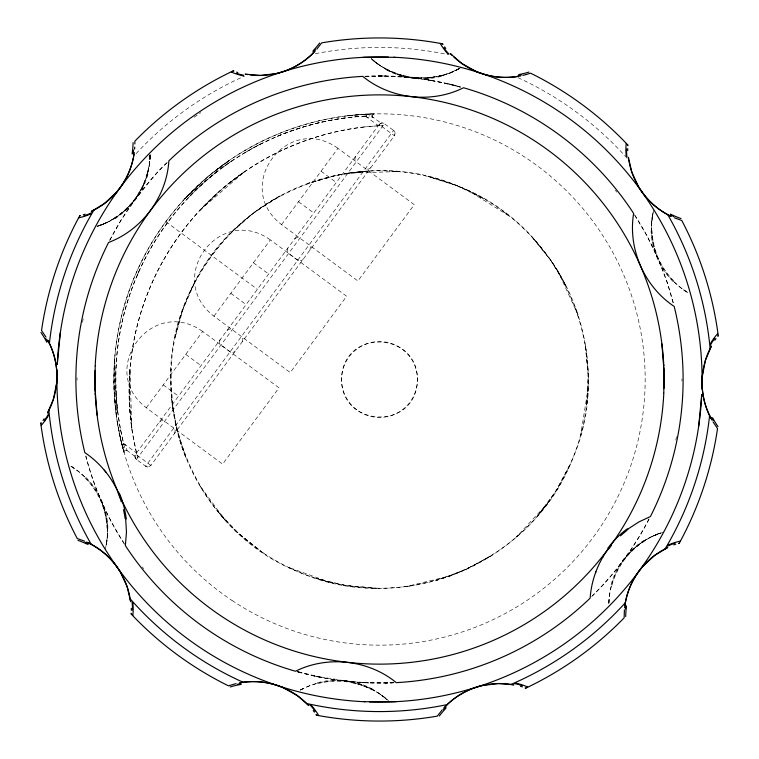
<?xml version="1.0" encoding="UTF-8"?>
<svg xmlns="http://www.w3.org/2000/svg" width="759" height="759" viewBox="0 0 759 759"><rect width="100%" height="100%" fill="white"/><g stroke="black" fill="none" stroke-linecap="round" stroke-linejoin="round"><path stroke-width="0.57" stroke-dasharray="3.79 2.85" d="M114.675 358.552L114.381 396.378L116.592 417.602L114.675 358.552L113.916 385.506L116.592 417.602M129.931 369.823L129.647 407.649L131.857 428.882L129.931 369.823L129.172 396.777L131.857 428.882M587.997 389.339L588.178 375.041L585.312 344.709L588.178 375.041L586.612 405.477L587.997 389.339L580.616 435.353L582.077 429.822M150.083 154.694L149.229 165.699M107.455 528.302L107.237 537.457L105.937 546.442L107.237 537.457M651.545 230.717L651.763 221.562L653.063 212.567M150.064 154.874L149.371 164.75L147.54 173.726M76.982 380.25L77.048 377.916M681.952 381.094L682.018 378.75M150.121 155.699L149.371 164.75L146.686 176.686M608.879 603.31L609.619 594.259L611.46 585.284M171.003 369.671L171.05 368.713C171.079 399.187 174.077 429.936 186.183 458.218L176.781 429.233L171.705 399.187L173.09 410.534M146.24 178.042L149.371 164.75L150.121 152.682M651.763 221.562L653.12 212.577M105.273 549.383C108.983 533.273 107.901 515.997 101.175 500.807L105.254 512.809L107.275 525.323L107.503 531.366M653.727 209.626C649.998 225.812 651.118 243.165 657.911 258.411L667.066 282.13L673.233 303.202M82.484 322.29L83.215 318.865M675.785 440.144L676.516 436.719M141.999 188.223L146.724 176.534L149.381 164.75M146.724 176.534L147.977 171.98M190.632 290.631C138.774 393.523 192.055 531.139 299.625 572.343C401.596 617.617 532.249 563.501 572.343 459.385C617.617 357.404 563.501 226.761 459.375 186.657C360.601 143.024 234.322 191.875 190.632 290.631C210.366 251.115 240.859 216.799 280.118 195.955L254.445 212.378L231.448 232.368M365.62 116.108L365.411 116.118A263.563 263.563 0 0 0 167.388 222.833A263.752 263.752 0 0 0 138.982 271.257L135.548 279.208A263.107 263.107 0 0 0 128.186 299.444L125.709 307.689A264.493 264.493 0 0 0 120.7 328.619L119.172 337.081A262.785 262.785 0 0 0 116.943 354.311L115.842 372.09L115.947 389.917A263.885 263.885 0 0 0 117.768 412.118L120.245 428.029L123.888 444.556A1.897 1.897 0 0 1 125.491 444.869L127.047 450.523A1.907 1.907 0 0 0 125.396 450.22L125.083 449.081A263.553 263.553 0 0 1 167.388 222.833A263.288 263.288 0 0 1 187.207 198.972A264.274 264.274 0 0 1 203.042 183.46A263.212 263.212 0 0 1 216.609 172.046L223.649 166.714A268.344 268.344 0 0 1 234.522 159.162L245.764 152.17A264.398 264.398 0 0 1 261.267 143.726L277.301 136.345A264.559 264.549 -17.3 0 1 307.442 125.785A263.971 263.971 0 0 1 347.688 117.664L355.013 116.886M137.227 275.223L138.973 271.257M190.813 290.261C183.564 305.611 178.431 321.911 174.845 338.486L182.995 309.122L195.338 281.257M144.599 182.521L141.449 189.285M144.039 183.82L135.282 199.124L131.715 203.592M174.579 433.38L175.272 430.562L173.773 428.067M220.205 339.652C217.577 343.656 222.871 346.531 225.565 348.372C228.117 350.402 232.425 354.624 235.47 350.933M242.216 341.797L242.918 338.979L241.419 336.493M287.851 248.079C285.223 252.073 290.517 254.958 293.211 256.789C295.754 258.819 300.071 263.041 303.116 259.35M309.862 250.214L310.564 247.396L309.065 244.91M355.497 156.496L354.795 159.314L356.294 161.809M649.011 518.739C634.571 547.22 615.293 573.349 592.409 595.606M109.761 240.347L121.051 220.186L138.897 193.773M150.889 465.419L135.652 454.167L134.941 456.975L136.43 459.461L146.183 466.586L148.413 466.927L150.899 465.428L394.414 135.747L395.116 132.92L393.617 130.434L383.864 123.309L381.635 122.967L379.149 124.467L394.405 135.738A3.795 3.795 0 0 0 393.617 130.434L145.605 466.216A3.795 3.795 0 0 0 150.899 465.428M138.517 194.389L131.231 204.152L123.243 211.989M547.4 503.511L556.005 490.931L570.341 464.043L556.005 490.931L537.894 515.437L547.4 503.511L516.414 537.049L519.981 533.89M146.307 407.773L202.672 331.465L278.989 387.83L222.624 464.147L146.307 407.773C96.716 369.842 151.838 295.213 202.672 331.465M213.943 316.199L270.318 239.882L346.635 296.247L290.261 372.565L213.943 316.199C164.352 278.268 219.484 203.64 270.318 239.882M281.589 224.617L337.954 148.299L414.272 204.674L357.906 280.982L281.589 224.617C231.998 186.686 287.12 112.057 337.954 148.299M136.44 459.451L384.452 123.679A3.795 3.795 0 0 0 379.149 124.467M167.189 162.597C147.265 179.646 135.852 205.461 113.082 219.237M215.442 170.557L229.436 160.291L184.693 198.886L201.771 182.056M230.708 181.828L244.702 171.562L199.959 210.158L217.036 193.327M127.692 207.909C119.011 216.068 108.841 222.861 97.342 226.258M184.693 198.886L208.621 176.097L229.436 160.291M199.959 210.158L223.886 187.369L244.702 171.562M370.753 167.767L368.267 169.266L365.449 168.574M294.596 238.943L297.082 237.444L299.9 238.146M226.95 330.526L229.446 329.026L232.263 329.729M159.314 422.099L161.8 420.609L164.618 421.302M98.148 226.068L106.317 222.814L118.357 215.784M194.029 117.313L200.822 112.655M663.736 532.05L652.683 536.196C641.251 541.528 631.251 549.782 623.718 559.886C633.177 547.581 646.099 537.903 660.852 532.941M111.99 219.882L114.618 218.307M644.382 540.702L647.01 539.127M459.48 68.414L449.527 73.187M459.318 68.49L450.419 72.826L441.719 75.739M458.626 68.955L450.419 72.826L438.73 76.469M300.374 690.054L308.59 686.164L317.281 683.271M461.244 67.447L450.419 72.826L437.336 76.763M107.436 222.283L95.264 226.96M652.683 536.196L660.871 532.998M106.573 222.7L96.222 226.637M450.201 575.891L465.22 569.819L492.022 555.313L465.22 569.819L436.596 580.274L450.201 575.891L406.758 586.441L410.534 585.91M443.455 75.245L426.387 78.186M348.466 173.09L337.214 175.101L307.898 183.441L337.214 175.101L367.422 171.126L348.466 173.09L397.887 171.581L389.329 171.003M347.451 115.785L364.14 114.286M362.717 127.057L382.972 125.387M348.732 115.634L367.356 114.125M432.63 77.579L425.211 78.234M431.235 77.75L413.608 77.816L407.944 76.963M355.013 116.886L362.366 116.298M393.731 682.474L385.563 683.053L392.422 682.834L361.426 682.569L368.874 682.92L337.404 680.178C355.544 681.392 373.703 687.521 387.289 699.883A77.949 68.263 3.4 0 0 382.678 695.975M362.707 114.381L369.443 114.59M363.589 114.77L369.282 114.467M377.612 125.671L378.684 125.605M362.356 116.307L369.728 115.928M379.045 125.586L379.766 125.548M363.713 114.315L368.703 114.068M365.145 76.498C397.412 74.724 430.078 78.424 461.149 87.351M365.572 114.211L365.212 114.23A265.46 265.46 0 0 0 165.86 221.704A265.451 265.451 0 0 0 123.271 449.575M380.477 125.501L381.189 125.463M365.961 116.089L366.521 116.061A1.897 1.897 0 0 0 367.29 117.503L373.153 117.322A1.897 1.897 0 0 1 372.384 115.842L369.718 115.928M366.284 114.173L366.995 114.144M381.549 125.453L382.612 125.396M367.707 114.106L371.132 113.983M369.083 114.049L369.823 114.021M370.193 114.011L372.109 113.945M365.449 76.574L385.506 75.957L378.352 75.9L409.604 77.39L401.881 76.725L433.512 80.739L425.277 79.363L457.079 85.976L448.398 83.813L459.745 87.124M372.403 113.945L374.253 113.897M393.75 682.692C361.398 684.125 328.903 680.444 297.699 671.791M368.058 114.097L368.77 114.192M420.04 78.272L407.232 76.82L396.445 73.822M419.319 78.243C407.403 77.532 395.524 74.534 385.088 68.642M329.178 582.077L345.981 585.521L376.331 588.206L345.981 585.521L316.342 578.443L329.178 582.077L288.05 567.134L290.631 568.368M298.268 671.696L322.12 677.635L313.647 675.88C339.89 680.358 369.624 681.667 389.509 701.933M402.204 75.634C390.8 72.2 379.832 66.783 371.132 58.519M468.369 190.642L457.013 185.699L427.972 176.477L457.013 185.699L484.403 199.048L468.369 190.642L509.564 216.249L503.511 211.609M376.322 63.025A77.949 68.263 3.4 0 1 371.644 59.183L378.608 64.572L390.714 71.488M383.988 68.025L386.673 69.515M372.327 689.495L375.012 690.984M70.985 466.254L78.452 471.415L85.312 477.496M379.623 65.283L369.491 57.077M378.845 64.743L371.749 59.079M380.155 694.257L387.251 699.921M371.198 115.871L380.449 122.711L134.334 455.912L125.083 449.081M365.411 116.118L378.295 125.633M321.048 171.192L336.313 182.473M298.496 201.723L313.761 212.994M253.402 262.775L268.667 274.046M165.823 221.675L257.396 289.312M230.859 293.306L246.115 304.577M185.765 354.358L201.021 365.629M163.213 384.879L178.479 396.16M377.489 125.861A265.479 265.479 0 0 0 137.74 457.876L136.506 453.028L123.622 443.484L123.271 442.089M122.332 446.131L123.337 447.791M673.679 281.504L680.538 287.585L688.005 292.746A77.949 68.263 69.5 0 1 682.92 289.483M225.119 519.981L237.871 532.827L261.703 551.812L237.871 532.827L217.055 510.57L225.119 519.981L199.702 485.523L200.68 487.164M615.321 190.291L616.782 192.141M142.218 566.869L143.679 568.719M124.229 543.387C106.772 516.651 93.774 486.899 85.928 455.95M558.32 271.845L551.081 260.641L531.945 236.922L551.081 260.641L566.556 286.893L558.32 271.845L578.045 315.108L575.891 308.799M634.875 215.471L646.696 235.337L657.911 258.411M657.825 258.202L653.746 246.201L651.725 233.687L651.497 227.653M123.793 451.51L123.992 452.222M123.689 451.159L123.831 451.643M122.768 447.26L121.155 441.406M123.461 450.334L123.613 450.893M123.356 449.954L123.489 450.448M123.394 450.096L122.427 446.501M123.167 447.658L121.791 442.136M122.19 445.58L122.37 446.264M122.237 445.77L121.668 443.503M121.782 443.939L120.757 439.717M121.582 443.152L121.241 441.757M136.506 453.028L132.408 432.516M120.434 438.304L120.785 439.822M120.501 438.598L117.341 422.488M120.226 437.364L117.142 421.236M120.51 429.442L120.785 430.856M132.417 432.507A265.603 265.603 0 0 1 362.707 127.085M277.348 136.316A263.752 263.752 0 0 1 347.641 117.654M245.764 152.17A267.405 267.396 -28 0 1 261.267 143.736M223.649 166.714A263.857 263.857 0 0 1 234.522 159.162M216.609 172.046A265.726 265.726 0 0 0 203.042 183.46A265.716 265.707 0 0 0 187.207 198.972M117.778 412.118A263.847 263.828 84.3 0 1 115.956 389.917M649.03 519.26A303.609 303.609 0 0 1 591.612 596.726M394.225 682.749A303.609 303.609 0 0 1 296.655 671.592M124.523 544.326A303.609 303.609 0 0 1 85.568 455.533M109.723 240.233A303.609 303.609 0 0 1 167.388 162.284M364.775 76.251A303.609 303.609 0 0 1 462.07 87.342M634.477 214.683A303.609 303.609 0 0 1 673.385 303.287M136.051 153.669A332.072 332.072 0 0 1 244.702 76.023M315.289 53.699A332.072 332.072 0 0 1 448.825 54.752M517.98 77.684A332.072 332.072 0 0 1 627.257 158.394M85.027 477.866A66.27 56.052 66.5 0 1 100.757 500.997A66.27 56.052 66.4 0 1 106.991 528.255M107.911 528.34A66.27 57.029 65.7 0 0 101.659 500.598A66.27 57.029 67.2 0 0 85.587 477.136M317.461 683.698A66.27 56.052 6.5 0 1 345.345 681.639A66.27 56.052 6.4 0 1 372.062 689.874M372.584 689.125A66.27 57.029 5.7 0 0 345.449 680.671A66.27 57.029 7.2 0 0 317.11 682.853M611.925 585.341A66.27 56.052 -53.5 0 1 624.088 560.151A66.27 56.052 -53.6 0 1 644.581 541.129M644.192 540.294A66.27 57.029 -54.3 0 0 623.291 559.573A66.27 57.029 -52.8 0 0 611.004 585.217M673.964 281.134A66.27 56.052 66.5 0 1 658.243 258.013A66.27 56.052 66.4 0 1 652.009 230.764M651.099 230.679A66.27 57.029 65.7 0 0 657.341 258.402A66.27 57.029 67.2 0 0 673.404 281.855M441.539 75.302A66.27 56.052 6.5 0 1 413.655 77.361A66.27 56.052 6.4 0 1 386.938 69.135M386.416 69.885A66.27 57.029 5.7 0 0 413.551 78.338A66.27 57.029 7.2 0 0 441.89 76.156M114.808 218.715A66.27 57.029 -54.3 0 0 135.709 199.437A66.27 57.029 -52.8 0 0 147.996 173.783M147.075 173.659A66.27 56.052 -53.5 0 1 134.912 198.849A66.27 56.052 -53.6 0 1 114.419 217.88M103.831 224.019A77.959 68.291 -56.6 0 1 98.158 226.144M150.206 155.69A77.959 68.291 -50.5 0 1 149.836 161.733M150.111 155.975A75.9 75.9 0 0 1 98.404 225.983M458.673 69.022A77.949 68.263 9.5 0 1 453.256 71.725M458.389 69.078A75.9 75.9 0 0 1 371.91 59.306M651.99 218.516A77.949 68.263 63.4 0 1 652.977 212.539M687.777 292.613A75.9 75.9 0 0 1 653.006 212.824M655.169 534.981A77.959 68.282 -56.6 0 1 660.842 532.856M608.794 603.32A77.959 68.282 -50.5 0 1 609.164 597.276M608.889 603.035A75.9 75.9 0 0 1 660.596 533.027M300.327 689.988A77.949 68.263 9.5 0 1 305.744 687.284M300.611 689.922A75.9 75.9 0 0 1 387.09 699.703M107.01 540.503A77.959 68.282 63.4 0 1 106.023 546.471M71.023 466.178A77.959 68.282 69.5 0 1 76.071 469.517M71.223 466.396A75.9 75.9 0 0 1 105.994 546.176M124.324 452.478A2.533 1.793 -15.8 0 1 125.263 450.078M372.214 115.757A2.524 1.793 88.8 0 1 374.225 114.144M122.74 446.766A2.514 1.879 -13.8 0 1 123.698 444.347M366.35 115.985A2.514 1.774 87.5 0 1 368.295 114.315M136.43 459.461A3.795 3.795 0 0 1 135.633 454.157M341.588 377.716C339.577 427.042 414.756 431.7 417.412 381.293C419.423 331.958 344.244 327.309 341.588 377.716M299.188 672.294L296.968 671.649L299.188 672.294M232.017 600.454A265.659 265.659 0 0 0 644.6 396.748A265.659 265.659 0 0 0 261.893 141.297A265.659 265.659 0 0 0 232.017 600.454M358.428 411.065A37.95 37.95 0 0 0 417.374 381.967A37.95 37.95 0 0 0 362.698 345.478A37.95 37.95 0 0 0 358.428 411.065M263.62 553.112A208.734 208.734 0 0 0 587.789 393.058A208.734 208.734 0 0 0 287.092 192.34A208.734 208.734 0 0 0 263.62 553.112"/><path stroke-width="1.14" d="M95.236 394.025L95.188 366.094M663.812 392.915L663.764 364.984M134.865 143.973L134.855 141.174A341.559 341.559 0 0 1 233.25 70.843M134.741 147.104L134.59 149.153M624.41 609.847L624.145 617.854A341.559 341.559 0 0 1 525.75 688.166M57.276 364.301L60.322 332.793M698.678 426.207L701.724 394.699M624.6 607.798C625.843 596.612 629.628 585.72 635.577 576.166A29.06 10.911 -53.5 0 1 638.983 571.157A29.06 10.92 -53.6 0 1 642.759 566.423L654.533 555.493L667.265 547.789M134.258 152.388C132.635 165.168 127.683 177.492 120.026 187.852A29.089 10.93 -53.6 0 1 116.174 192.653L104.211 203.706L91.554 211.306M624.894 605.559L625.34 602.731A75.9 75.9 0 0 1 665.15 548.842A332.072 332.072 0 0 0 709.599 415.6A75.9 75.9 0 0 1 710.13 348.599A332.072 332.072 0 0 0 667.778 214.674A75.9 75.9 0 0 1 628.822 160.158M134.001 154.162L133.66 156.269M608.452 548.605C597.817 562.95 591.394 580.35 590.132 598.158A303.609 303.609 0 0 1 396.283 682.645C368.551 659.865 327.584 655.235 295.46 671.25A303.609 303.609 0 0 1 125.368 545.617L126.468 532.059L125.643 518.625M595.597 572.58L595.881 571.783M133.214 158.517A75.9 75.9 0 0 1 93.85 210.167A332.072 332.072 0 0 0 49.401 343.41A75.9 75.9 0 0 1 48.87 410.41L47.532 412.934M710.13 348.599L711.468 346.076M711.221 346.502L705.453 360.221L702.36 375.99A29.06 10.92 -89.6 0 0 702.066 382.033A29.06 10.911 -89.5 0 0 702.274 388.086C703.062 399.31 706.42 410.344 711.98 420.135M47.684 412.678L53.453 399.082L56.631 383.115A29.089 10.93 -89.6 0 0 56.934 376.967C57.029 364.092 53.804 351.208 47.599 339.918M602.855 557.097L603.282 556.375M316.759 49.193L321.674 42.874A341.559 341.559 0 0 1 442.611 43.823M442.241 709.807L437.326 716.126A341.559 341.559 0 0 1 316.389 715.177M315.402 50.739C307.812 59.06 298.353 65.644 287.927 69.885A29.06 10.911 -17.5 0 1 282.225 71.925A29.06 10.92 -17.6 0 1 276.39 73.538L260.441 75.464L245.603 74.211M443.598 708.27C451.188 699.95 460.647 693.356 471.073 689.125A29.06 10.911 -17.5 0 1 476.775 687.075M313.846 52.38L311.826 54.401A75.9 75.9 0 0 1 250.204 74.913M445.154 706.62L447.174 704.599A75.9 75.9 0 0 1 511.063 684.4A332.072 332.072 0 0 0 625.34 602.731M626.906 529.782L628.272 528.757M627.579 529.27L638.85 521.955L650.425 516.537A303.609 303.609 0 0 0 674.182 306.418C644.249 286.598 627.778 248.81 633.632 213.393A303.609 303.609 0 0 0 463.54 87.759C431.416 103.774 390.449 99.144 362.717 76.365A303.609 303.609 0 0 0 168.868 160.851C166.667 196.676 142.18 229.835 108.575 242.472A303.609 303.609 0 0 0 84.818 452.592C99.609 462.582 111.469 476.851 118.575 493.227M93.85 210.167L91.289 211.419M665.15 548.842L667.711 547.581M525.532 74.743L530.588 73.177A341.559 341.559 0 0 1 627.864 145.026M524.896 74.913L522.894 75.397M236.106 683.603L228.431 685.823A341.559 341.559 0 0 1 131.136 613.974M520.883 75.853C509.858 78.12 498.331 77.892 487.411 75.188A29.06 10.911 18.5 0 1 481.595 73.49A29.06 10.92 18.4 0 1 475.921 71.365L461.889 63.547L450.628 53.813M239.284 682.929C251.941 680.519 265.195 681.421 277.405 685.5A29.089 10.93 18.4 0 1 283.164 687.682L297.367 695.642L308.515 705.329M240.337 682.739L243.165 682.294A75.9 75.9 0 0 1 306.721 703.498A332.072 332.072 0 0 0 447.174 704.599M517.951 76.393L515.835 76.716A75.9 75.9 0 0 1 453.929 57.086M363.039 57.342L394.699 57.276M364.301 701.724L395.961 701.667M247.937 74.61L245.129 74.116M511.063 684.4L513.871 684.893M513.397 684.789L498.559 683.546L482.61 685.472A29.06 10.92 -17.6 0 0 476.766 687.066M674.258 217.757L681.781 220.489A341.559 341.559 0 0 1 718.251 335.791M84.742 541.243L77.238 538.529A341.559 341.559 0 0 1 40.749 423.218M86.64 542.059C96.886 546.698 106.08 553.662 113.328 562.277A29.06 10.911 54.5 0 1 117.038 567.058M671.279 216.448C659.637 210.955 649.438 202.435 641.953 191.951A29.089 10.93 54.4 0 1 638.575 186.809L631.773 172.008L628.443 157.625M670.32 215.973L667.778 214.674M88.68 543.027L91.222 544.326A75.9 75.9 0 0 1 130.178 598.842A332.072 332.072 0 0 0 243.165 682.294M452.279 55.502L450.286 53.453M306.721 703.498L308.714 705.547M104.249 470.106L104.789 470.76M105.321 471.415L105.852 472.07M713.033 421.9L717.521 428.531A341.559 341.559 0 0 1 679.248 543.254M45.967 337.1L41.527 330.535A341.559 341.559 0 0 1 79.752 215.755M710.898 418.143L709.599 415.6M48.102 340.857L49.401 343.41M130.178 598.842L130.586 601.669M130.529 601.185L127.132 586.698L120.368 572.115A29.06 10.92 54.4 0 0 117.047 567.049M628.604 158.764L628.414 157.331M661.895 343.893L663.546 365.032M663.727 367.384L664.002 370.904M94.998 388.105L95.273 391.625M95.454 393.978L97.105 415.107M394.196 57.257A322.584 322.584 0 0 1 701.942 388.978M701.724 394.775A322.584 322.584 0 0 1 369.434 701.933M364.804 701.752A322.584 322.584 0 0 1 57.058 370.022M57.276 364.235A322.584 322.584 0 0 1 388.409 57.039M91.222 544.326A332.072 332.072 0 0 1 48.87 410.41M91.516 212.852A19.772 5.787 -26.6 0 1 84.021 215.774M85.122 214.142A13.861 2.059 -24.5 0 1 83.243 214.806M79.61 216.125A8.539 0.693 -22 0 1 80.416 215.518M90.672 213.991A136.373 57.418 -57.3 0 1 78.908 217.776M133.081 142.626A139.684 56.593 -51.7 0 1 132.104 153.935M133.489 150.111A21.631 4.364 -81.5 0 1 133.081 153.631M243.25 75.919A135.88 57.267 -21.4 0 1 231.324 72.01M243.535 75.217A19.772 5.797 9.4 0 1 236.685 73.367M237.871 72.503A13.861 2.059 11.5 0 1 236.628 72.124M232.918 71.061A8.539 0.693 14 0 1 233.924 71.042M319.672 42.997A142.369 58.007 -15.5 0 1 313.106 50.739M315.308 49.326A21.631 4.355 -45.5 0 1 312.907 51.925M447.715 53.813A135.88 57.267 14.6 0 1 440.362 43.642M448.996 54.117A19.772 5.797 45.4 0 1 443.901 47.893M445.799 48.434A13.861 2.059 47.5 0 1 444.584 46.849M442.212 43.804A8.539 0.693 50 0 1 443.038 44.383M528.89 72.096A142.369 58.007 20.5 0 1 519.033 74.505M521.642 74.648A21.631 4.355 -9.5 0 1 518.169 75.34M626.166 155.956A136.373 57.409 50.7 0 1 626.194 143.593M681.003 218.516A139.561 56.621 56.3 0 1 670.539 214.123M626.981 157.104A19.772 5.797 81.4 0 1 626.517 149.077M627.731 150.633A13.861 2.059 83.5 0 1 627.684 148.641M627.551 144.779A8.539 0.693 86 0 1 627.883 145.737M673.679 216.419A21.631 4.355 26.5 0 1 670.463 214.939M710.329 343.732A135.88 57.267 86.6 0 1 717.729 333.599M710.443 345.051A19.772 5.797 -62.6 0 1 714.779 338.286M714.855 340.25A13.861 2.059 -60.5 0 1 715.984 338.609M718.147 335.412A8.539 0.693 -58 0 1 717.853 336.37M718.023 426.586A142.369 58.007 -87.5 0 1 712.692 417.953M713.356 420.486A21.631 4.355 62.5 0 1 711.629 417.393M668.176 545.019A135.889 57.276 -57.4 0 1 680.111 541.176M625.701 616.574A142.369 57.997 -51.5 0 1 626.46 606.45M667.484 546.148A19.772 5.797 -26.6 0 1 674.979 543.226M673.878 544.858A13.861 2.059 -24.5 0 1 675.757 544.194M679.39 542.884A8.539 0.693 -22 0 1 678.584 543.491M625.511 608.889A21.631 4.355 -81.5 0 1 625.928 605.378M515.75 683.081A135.88 57.267 -21.4 0 1 527.676 686.99M514.536 683.603A19.772 5.797 9.4 0 1 522.315 685.633M520.465 686.307A13.861 2.059 11.5 0 1 522.372 686.876M526.082 687.948A8.539 0.693 14 0 1 525.076 687.967M439.328 716.012A142.369 58.007 -15.5 0 1 445.894 708.27M443.692 709.684A21.631 4.355 -45.5 0 1 446.093 707.084M311.342 705.339A136.373 57.409 14.7 0 1 318.581 715.357M310.004 704.893A19.772 5.797 45.4 0 1 315.099 711.107M313.201 710.566A13.861 2.059 47.5 0 1 314.416 712.151M316.788 715.196A8.539 0.693 50 0 1 315.962 714.617M230.205 686.961A139.561 56.621 20.3 0 1 241.248 684.362M237.358 684.352A21.631 4.355 -9.5 0 1 240.831 683.66M132.882 602.902A135.889 57.276 50.6 0 1 132.844 615.445M77.949 540.389A142.369 57.997 56.5 0 1 87.342 544.241M132.019 601.896A19.772 5.797 81.4 0 1 132.483 609.923M131.269 608.376A13.861 2.059 83.5 0 1 131.316 610.369M131.449 614.221A8.539 0.693 86 0 1 131.117 613.272M85.321 542.581A21.631 4.355 26.5 0 1 88.537 544.07M48.548 415.363A136.373 57.409 86.7 0 1 41.252 425.353M48.557 413.959A19.772 5.797 -62.6 0 1 44.221 420.723M44.145 418.759A13.861 2.059 -60.5 0 1 43.016 420.401M40.853 423.598A8.539 0.693 -58 0 1 41.147 422.63M40.958 332.527A139.561 56.621 -87.7 0 1 46.84 342.224M45.644 338.523A21.631 4.355 62.5 0 1 47.371 341.616M663.802 393.2A284.634 284.634 0 0 1 379.557 664.134A284.634 284.634 0 0 1 95.207 393.314M95.055 389.87A284.634 284.634 0 0 1 95.017 370.392M95.198 365.81A284.634 284.634 0 0 1 379.443 94.875A284.634 284.634 0 0 1 663.793 365.696M663.945 369.13A284.634 284.634 0 0 1 663.983 388.617M607.893 548.131A55.189 28.624 -54.1 0 1 626.868 529.127M119.267 492.98A55.189 28.624 65.9 0 1 126.231 518.919M608.737 548.852A55.179 27.523 -53.6 0 1 611.356 545.569M620.549 535.845A55.179 27.523 -53.6 0 1 626.953 530.427M118.224 493.35A55.179 27.523 66.4 0 1 121.364 501.955M123.489 509.669A55.179 27.523 66.4 0 1 125.064 518.34"/></g></svg>
